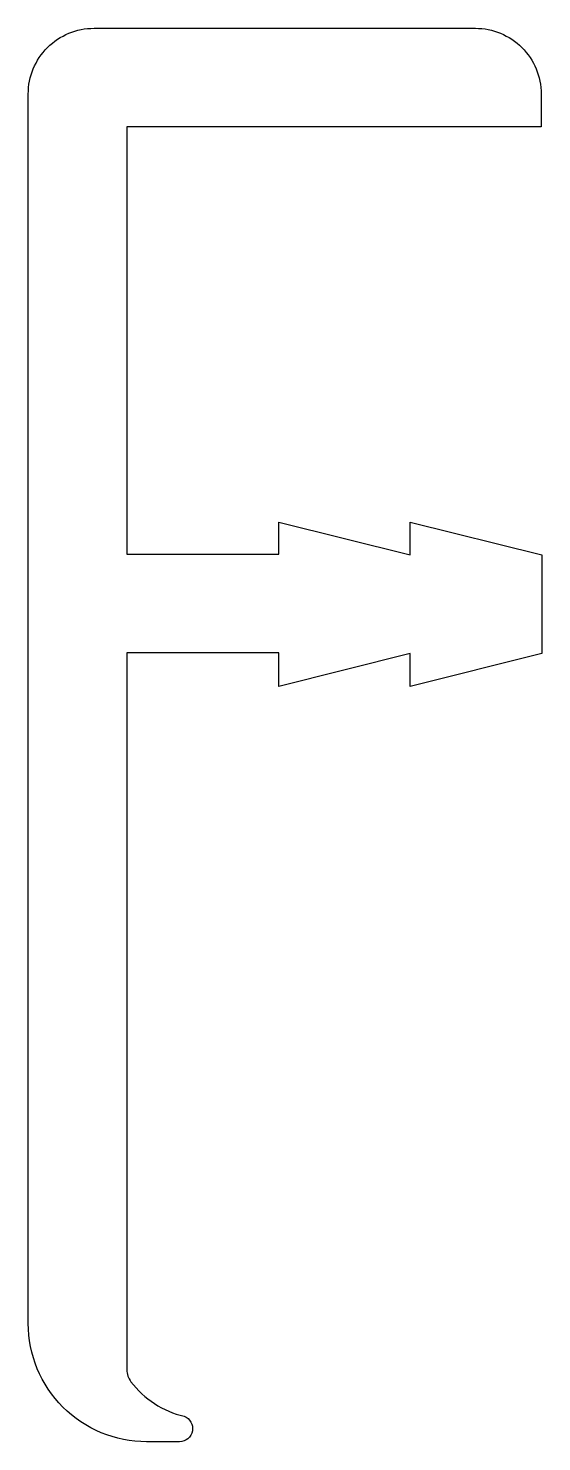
# Model space of a CAD drawing. Extents: x 155.9 to 163.7, y 212 to 233.5.
import ezdxf

# ---------------------------------------------------------------- set-up
doc = ezdxf.new("R2010")
doc.units = 0
doc.header["$LTSCALE"] = 15
doc.layers.get('0').update_dxf_attribs({"linetype": 'CONTINUOUS'})

msp = doc.modelspace()

# ---------------------------------------------------------------- linework, layer by layer
at = {"color": 0, "linetype": 'BYBLOCK'}
msp.add_lwpolyline([(157.353, 225.523), (159.663, 225.523), (159.663, 226.012), (161.663, 225.512), (161.663, 226.012), (163.663, 225.512), (163.663, 224.012), (161.663, 223.512), (161.663, 224.012), (159.663, 223.512), (159.663, 224.023), (157.353, 224.023), (157.353, 213.118, 0.164387), (157.415, 212.936, 0.172985), (158.223, 212.41, -0.836737), (158.153, 212.023), (157.653, 212.023, -0.414214), (155.853, 213.823), (155.853, 232.523, -0.414214), (156.853, 233.523), (162.653, 233.523, -0.414214), (163.653, 232.523), (163.653, 232.023), (157.353, 232.023)], format="xyb", close=True, dxfattribs=at)

doc.saveas('drawing.dxf')
